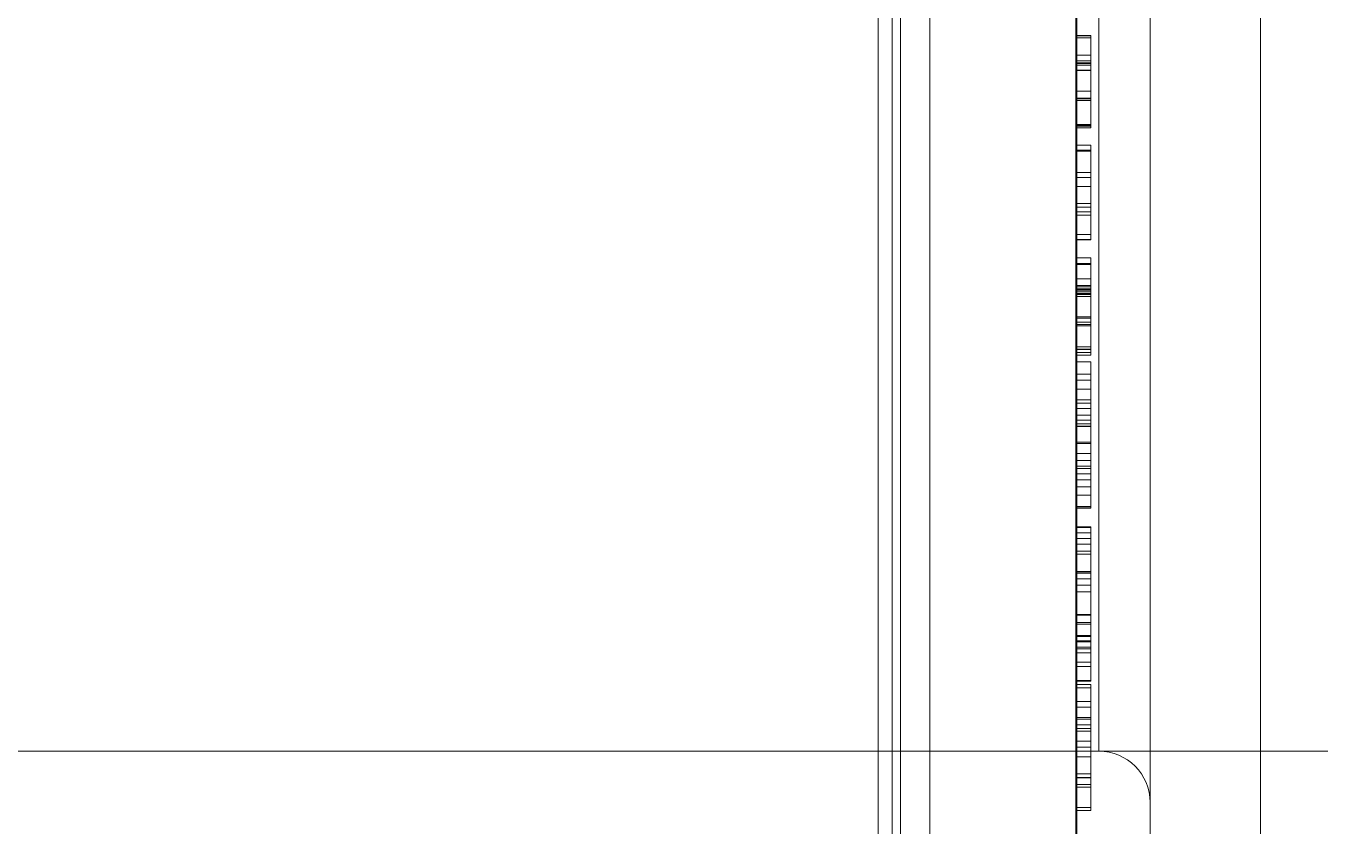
# Model space of a CAD drawing. Header units: millimetres. Extents: x -50460 to 50460, y -35640 to 35640.
# Drawn here: x -33273.54 to -33255.93, y 25770.92 to 25781.81 of the extents above; entities that cross this region are included whole.
import ezdxf

# ---------------------------------------------------------------- set-up
doc = ezdxf.new("R2010")
doc.units = ezdxf.units.MM
doc.set_wipeout_variables(frame=1)
for name, color, linetype, lineweight in [('EB0', 7, 'Continuous', 15), ('尺寸线层', 4, 'Continuous', 18), ('粗实线层', 7, 'Continuous', 15), ('粗实线层_1', 7, 'Continuous', 15), ('细实线层', 3, 'Continuous', 18)]:
    doc.layers.add(name, color=color, linetype=linetype, lineweight=lineweight)

# ---------------------------------------------------------------- blocks, each defined once
blk = doc.blocks.new('*X994')
at = {"layer": 'EB0'}
blk.add_line((0, -10), (-138.5, -10), dxfattribs=at)
blk = doc.blocks.new('*X1027')
at = {"layer": '粗实线层'}
blk.add_line((-12, -10), (-12, -177), dxfattribs=at)
blk = doc.blocks.new('*X1024')
at = {"layer": '粗实线层_1'}
blk.add_blockref('*X1027', (-9, -39.5), dxfattribs=at)
blk = doc.blocks.new('*X1030')
at = {"layer": '粗实线层'}
for p, q in [((-3.7, -66), (-3.7, -42.5)), ((-3.51, -42.5), (-3.51, -85)), ((-3.51, -85), (-3.51, -42.5)), ((-3.4, -60.75), (-3.4, -42.5)), ((-3, -42.5), (-3, -65.3)), ((-1.01, -42.5), (-1.01, -82.5)), ((-1, -42.764), (-1, -42.5)), ((-0.7, -42.5), (-0.7, -52.5)), ((0, -57.75), (0, -42.5)), ((-0.81, -42.764), (-1.01, -42.764)), ((-0.81, -42.767), (-1.01, -42.767)), ((-0.81, -42.797), (-1.01, -42.797)), ((-1, -44.018), (-1, -42.764)), ((-0.81, -42.797), (-0.81, -42.764)), ((-0.81, -43.167), (-0.81, -42.797)), ((-0.81, -43.03), (-1.01, -43.03)), ((-0.81, -43.106), (-1.01, -43.106)), ((-0.81, -43.134), (-1.01, -43.134)), ((-0.81, -43.136), (-1.01, -43.136)), ((-0.81, -43.146), (-1.01, -43.146)), ((-0.81, -43.167), (-1.01, -43.167)), ((-0.81, -43.236), (-1.01, -43.236)), ((-0.81, -43.238), (-1.01, -43.238)), ((-0.81, -43.167), (-0.81, -43.164)), ((-0.81, -43.171), (-0.81, -43.167)), ((-0.81, -43.176), (-0.81, -43.171)), ((-0.81, -43.18), (-0.81, -43.176)), ((-0.81, -43.185), (-0.81, -43.18)), ((-0.81, -43.19), (-0.81, -43.185)), ((-0.81, -43.195), (-0.81, -43.19)), ((-0.81, -43.201), (-0.81, -43.195)), ((-0.81, -43.206), (-0.81, -43.201)), ((-0.81, -43.212), (-0.81, -43.206)), ((-0.81, -43.218), (-0.81, -43.212)), ((-0.81, -43.224), (-0.81, -43.218)), ((-0.81, -43.23), (-0.81, -43.224)), ((-0.81, -43.236), (-0.81, -43.23)), ((-0.81, -43.522), (-0.81, -43.236)), ((-0.81, -43.238), (-0.81, -43.238)), ((-0.81, -43.522), (-1.01, -43.522)), ((-0.81, -43.617), (-1.01, -43.617)), ((-0.81, -43.626), (-1.01, -43.626)), ((-0.81, -43.646), (-1.01, -43.646)), ((-0.81, -43.529), (-0.81, -43.522)), ((-0.81, -43.535), (-0.81, -43.529)), ((-0.81, -43.542), (-0.81, -43.535)), ((-0.81, -43.549), (-0.81, -43.542)), ((-0.81, -43.555), (-0.81, -43.549)), ((-0.81, -43.561), (-0.81, -43.555)), ((-0.81, -43.568), (-0.81, -43.561)), ((-0.81, -43.574), (-0.81, -43.568)), ((-0.81, -43.58), (-0.81, -43.574)), ((-0.81, -43.585), (-0.81, -43.58)), ((-0.81, -43.59), (-0.81, -43.585)), ((-0.81, -43.595), (-0.81, -43.59)), ((-0.81, -43.6), (-0.81, -43.595)), ((-0.81, -43.604), (-0.81, -43.6)), ((-0.81, -43.608), (-0.81, -43.604)), ((-0.81, -43.611), (-0.81, -43.608)), ((-0.81, -43.614), (-0.81, -43.611)), ((-0.81, -43.616), (-0.81, -43.614)), ((-0.81, -43.618), (-0.81, -43.616)), ((-0.81, -43.62), (-0.81, -43.618)), ((-0.81, -43.622), (-0.81, -43.62)), ((-0.81, -43.623), (-0.81, -43.622)), ((-0.81, -43.624), (-0.81, -43.623)), ((-0.81, -43.625), (-0.81, -43.624)), ((-0.81, -43.626), (-0.81, -43.625)), ((-0.81, -43.625), (-0.81, -43.625)), ((-0.81, -43.626), (-0.81, -43.626)), ((-0.81, -43.646), (-0.81, -43.626)), ((-0.81, -44.018), (-0.81, -43.646)), ((-0.81, -43.976), (-1.01, -43.976)), ((-0.81, -43.983), (-1.01, -43.983)), ((-0.81, -43.995), (-1.01, -43.995)), ((-0.81, -44.018), (-1.01, -44.018)), ((-1, -44.254), (-1, -44.018)), ((-0.81, -43.983), (-0.81, -43.983)), ((-0.81, -44.254), (-1.01, -44.254)), ((-0.81, -44.325), (-1.01, -44.325)), ((-0.81, -44.335), (-1.01, -44.335)), ((-1, -45.541), (-1, -44.254)), ((-0.81, -44.325), (-0.81, -44.254)), ((-0.81, -44.335), (-0.81, -44.325)), ((-0.81, -44.339), (-0.81, -44.335)), ((-0.81, -44.344), (-0.81, -44.339)), ((-0.81, -44.35), (-0.81, -44.344)), ((-0.81, -44.356), (-0.81, -44.35)), ((-0.81, -44.363), (-0.81, -44.356)), ((-0.81, -44.371), (-0.81, -44.363)), ((-0.81, -44.38), (-0.81, -44.371)), ((-0.81, -44.39), (-0.81, -44.38)), ((-0.81, -44.401), (-0.81, -44.39)), ((-0.81, -44.412), (-0.81, -44.401)), ((-0.81, -44.425), (-0.81, -44.412)), ((-0.81, -44.438), (-0.81, -44.425)), ((-0.81, -44.452), (-0.81, -44.438)), ((-0.81, -44.467), (-0.81, -44.452)), ((-0.81, -44.483), (-0.81, -44.467)), ((-0.81, -44.499), (-0.81, -44.483)), ((-0.81, -44.516), (-0.81, -44.499)), ((-0.81, -44.533), (-0.81, -44.516)), ((-0.81, -44.551), (-0.81, -44.533)), ((-0.81, -44.569), (-0.81, -44.551)), ((-0.81, -44.627), (-1.01, -44.627)), ((-0.81, -44.693), (-1.01, -44.693)), ((-0.81, -44.697), (-1.01, -44.697)), ((-0.81, -44.587), (-0.81, -44.569)), ((-0.81, -44.605), (-0.81, -44.587)), ((-0.81, -44.623), (-0.81, -44.605)), ((-0.81, -44.642), (-0.81, -44.623)), ((-0.81, -44.66), (-0.81, -44.642)), ((-0.81, -44.678), (-0.81, -44.66)), ((-0.81, -44.697), (-0.81, -44.678)), ((-0.81, -45.206), (-0.81, -44.697)), ((-0.81, -44.818), (-1.01, -44.818)), ((-0.81, -45.048), (-1.01, -45.048)), ((-0.81, -45.1), (-1.01, -45.1)), ((-0.81, -45.163), (-1.01, -45.163)), ((-0.81, -45.206), (-1.01, -45.206)), ((-0.81, -45.1), (-0.81, -45.1)), ((-0.81, -45.225), (-0.81, -45.206)), ((-0.81, -45.244), (-0.81, -45.225)), ((-0.81, -45.262), (-0.81, -45.244)), ((-0.81, -45.281), (-0.81, -45.262)), ((-0.81, -45.299), (-0.81, -45.281)), ((-0.81, -45.317), (-0.81, -45.299)), ((-0.81, -45.335), (-0.81, -45.317)), ((-0.81, -45.352), (-0.81, -45.335)), ((-0.81, -45.37), (-0.81, -45.352)), ((-0.81, -45.386), (-0.81, -45.37)), ((-0.81, -45.403), (-0.81, -45.386)), ((-0.81, -45.418), (-0.81, -45.403)), ((-0.81, -45.433), (-0.81, -45.418)), ((-0.81, -45.447), (-0.81, -45.433)), ((-0.81, -45.471), (-1.01, -45.471)), ((-0.81, -45.54), (-1.01, -45.54)), ((-0.81, -45.541), (-1.01, -45.541)), ((-1, -45.788), (-1, -45.541)), ((-0.81, -45.46), (-0.81, -45.447)), ((-0.81, -45.472), (-0.81, -45.46)), ((-0.81, -45.483), (-0.81, -45.472)), ((-0.81, -45.493), (-0.81, -45.483)), ((-0.81, -45.502), (-0.81, -45.493)), ((-0.81, -45.51), (-0.81, -45.502)), ((-0.81, -45.517), (-0.81, -45.51)), ((-0.81, -45.523), (-0.81, -45.517)), ((-0.81, -45.528), (-0.81, -45.523)), ((-0.81, -45.532), (-0.81, -45.528)), ((-0.81, -45.535), (-0.81, -45.532)), ((-0.81, -45.538), (-0.81, -45.535)), ((-0.81, -45.54), (-0.81, -45.538)), ((-0.81, -45.541), (-0.81, -45.54)), ((-0.81, -45.788), (-1.01, -45.788)), ((-1, -47.112), (-1, -45.788)), ((-0.81, -45.867), (-0.81, -45.788)), ((-0.81, -45.867), (-1.01, -45.867)), ((-0.81, -45.88), (-1.01, -45.88)), ((-0.81, -45.88), (-0.81, -45.867)), ((-0.81, -45.887), (-0.81, -45.88)), ((-0.81, -45.895), (-0.81, -45.887)), ((-0.81, -45.904), (-0.81, -45.895)), ((-0.81, -45.915), (-0.81, -45.904)), ((-0.81, -45.927), (-0.81, -45.915)), ((-0.81, -45.941), (-0.81, -45.927)), ((-0.81, -45.956), (-0.81, -45.941)), ((-0.81, -45.972), (-0.81, -45.956)), ((-0.81, -46.075), (-1.01, -46.075)), ((-0.81, -45.99), (-0.81, -45.972)), ((-0.81, -46.009), (-0.81, -45.99)), ((-0.81, -46.029), (-0.81, -46.009)), ((-0.81, -46.05), (-0.81, -46.029)), ((-0.81, -46.072), (-0.81, -46.05)), ((-0.81, -46.094), (-0.81, -46.072)), ((-0.81, -46.117), (-0.81, -46.094)), ((-0.81, -46.14), (-0.81, -46.117)), ((-0.81, -46.163), (-0.81, -46.14)), ((-1.01, -46.163), (-1.01, -46.163)), ((-1.01, -46.163), (-1.01, -46.163)), ((-1.01, -46.163), (-1.01, -46.163)), ((-1.01, -46.163), (-1.01, -46.164)), ((-0.993, -46.163), (-1.01, -46.163)), ((-0.81, -46.164), (-1.01, -46.164)), ((-1.01, -46.164), (-1.01, -46.164)), ((-1.01, -46.164), (-1.01, -46.164)), ((-1.01, -46.164), (-1.01, -46.184)), ((-0.81, -46.184), (-1.01, -46.184)), ((-1.01, -46.184), (-1.01, -46.188)), ((-1.01, -46.188), (-1.01, -46.199)), ((-1.01, -46.199), (-1.01, -46.218)), ((-0.81, -46.209), (-1.01, -46.209)), ((-1.01, -46.218), (-1.01, -46.241)), ((-0.81, -46.219), (-1.01, -46.219)), ((-0.81, -46.23), (-1.01, -46.23)), ((-1.01, -46.241), (-1.01, -46.265)), ((-0.81, -46.25), (-1.01, -46.25)), ((-1.01, -46.265), (-1.01, -46.289)), ((-0.81, -46.275), (-1.01, -46.275)), ((-0.81, -46.289), (-1.01, -46.289)), ((-1.01, -46.289), (-1.01, -46.664)), ((-0.81, -46.314), (-1.01, -46.314)), ((-0.977, -46.163), (-0.993, -46.163)), ((-0.96, -46.163), (-0.977, -46.163)), ((-0.943, -46.163), (-0.96, -46.163)), ((-0.927, -46.163), (-0.943, -46.163)), ((-0.91, -46.163), (-0.927, -46.163)), ((-0.893, -46.163), (-0.91, -46.163)), ((-0.877, -46.163), (-0.893, -46.163)), ((-0.86, -46.163), (-0.877, -46.163)), ((-0.843, -46.163), (-0.86, -46.163)), ((-0.827, -46.163), (-0.843, -46.163)), ((-0.81, -46.163), (-0.827, -46.163)), ((-0.81, -46.186), (-0.81, -46.163)), ((-0.81, -46.209), (-0.81, -46.186)), ((-0.81, -46.275), (-0.81, -46.209)), ((-0.81, -46.25), (-0.81, -46.25)), ((-0.81, -47.112), (-0.81, -46.275)), ((-0.81, -46.593), (-1.01, -46.593)), ((-0.81, -46.609), (-1.01, -46.609)), ((-0.81, -46.664), (-1.01, -46.664)), ((-1.01, -46.664), (-1.01, -46.679)), ((-0.81, -46.609), (-0.81, -46.609)), ((-1.01, -46.679), (-1.01, -46.693)), ((-0.81, -46.693), (-1.01, -46.693)), ((-1.01, -46.693), (-1.01, -46.703)), ((-1.01, -46.703), (-1.01, -46.709)), ((-1.01, -46.709), (-1.01, -46.712)), ((-0.81, -46.712), (-1.01, -46.712)), ((-0.81, -46.712), (-1.01, -46.712)), ((-1.01, -46.712), (-1.01, -46.712)), ((-0.81, -46.693), (-0.81, -46.693)), ((-0.81, -46.712), (-0.81, -46.712)), ((-0.81, -47.001), (-1.01, -47.001)), ((-0.81, -47.032), (-1.01, -47.032)), ((-0.993, -47.034), (-1.01, -47.034)), ((-0.81, -47.076), (-1.01, -47.076)), ((-0.81, -47.112), (-1.01, -47.112)), ((-1, -47.205), (-1, -47.112)), ((-0.977, -47.034), (-0.993, -47.034)), ((-0.96, -47.034), (-0.977, -47.034)), ((-0.943, -47.034), (-0.96, -47.034)), ((-0.927, -47.034), (-0.943, -47.034)), ((-0.91, -47.034), (-0.927, -47.034)), ((-0.893, -47.034), (-0.91, -47.034)), ((-0.877, -47.034), (-0.893, -47.034)), ((-0.86, -47.034), (-0.877, -47.034)), ((-0.843, -47.034), (-0.86, -47.034)), ((-0.827, -47.034), (-0.843, -47.034)), ((-0.81, -47.034), (-0.827, -47.034)), ((-0.81, -47.205), (-1.01, -47.205)), ((-0.81, -47.372), (-1.01, -47.372)), ((-1, -49.196), (-1, -47.205)), ((-0.81, -47.372), (-0.81, -47.205)), ((-0.81, -47.376), (-0.81, -47.372)), ((-0.81, -47.379), (-0.81, -47.376)), ((-0.81, -47.451), (-1.01, -47.451)), ((-0.81, -47.384), (-0.81, -47.379)), ((-0.81, -47.389), (-0.81, -47.384)), ((-0.81, -47.395), (-0.81, -47.389)), ((-0.81, -47.402), (-0.81, -47.395)), ((-0.81, -47.41), (-0.81, -47.402)), ((-0.81, -47.419), (-0.81, -47.41)), ((-0.81, -47.428), (-0.81, -47.419)), ((-0.81, -47.44), (-0.81, -47.428)), ((-0.81, -47.451), (-0.81, -47.44)), ((-0.81, -47.464), (-0.81, -47.451)), ((-0.81, -47.477), (-0.81, -47.464)), ((-0.81, -47.491), (-0.81, -47.477)), ((-0.81, -47.505), (-0.81, -47.491)), ((-0.81, -47.52), (-0.81, -47.505)), ((-0.81, -47.536), (-0.81, -47.52)), ((-0.81, -47.552), (-0.81, -47.536)), ((-0.81, -47.568), (-0.81, -47.552)), ((-0.81, -47.573), (-1.01, -47.573)), ((-0.81, -47.722), (-1.01, -47.722)), ((-0.81, -47.585), (-0.81, -47.568)), ((-0.81, -47.603), (-0.81, -47.585)), ((-0.81, -47.62), (-0.81, -47.603)), ((-0.81, -47.638), (-0.81, -47.62)), ((-0.81, -47.656), (-0.81, -47.638)), ((-0.81, -47.675), (-0.81, -47.656)), ((-0.81, -47.693), (-0.81, -47.675)), ((-0.81, -47.711), (-0.81, -47.693)), ((-0.81, -47.729), (-0.81, -47.711)), ((-0.81, -47.748), (-0.81, -47.729)), ((-0.81, -47.766), (-1.01, -47.766)), ((-0.81, -47.838), (-1.01, -47.838)), ((-0.81, -47.766), (-0.81, -47.748)), ((-0.81, -48.048), (-0.81, -47.766)), ((-0.81, -47.928), (-1.01, -47.928)), ((-0.81, -47.997), (-1.01, -47.997)), ((-0.81, -48.048), (-1.01, -48.048)), ((-0.81, -48.08), (-1.01, -48.08)), ((-0.993, -48.082), (-1.01, -48.082)), ((-0.977, -48.082), (-0.993, -48.082)), ((-0.96, -48.082), (-0.977, -48.082)), ((-0.943, -48.082), (-0.96, -48.082)), ((-0.927, -48.082), (-0.943, -48.082)), ((-0.91, -48.082), (-0.927, -48.082)), ((-0.893, -48.082), (-0.91, -48.082)), ((-0.877, -48.082), (-0.893, -48.082)), ((-0.86, -48.082), (-0.877, -48.082)), ((-0.843, -48.082), (-0.86, -48.082)), ((-0.827, -48.082), (-0.843, -48.082)), ((-0.81, -48.082), (-0.827, -48.082)), ((-0.81, -47.928), (-0.81, -47.928)), ((-0.81, -48.07), (-0.81, -48.048)), ((-0.81, -48.092), (-0.81, -48.07)), ((-0.81, -48.08), (-0.81, -48.08)), ((-0.81, -48.114), (-0.81, -48.092)), ((-0.81, -48.135), (-0.81, -48.114)), ((-0.81, -48.156), (-0.81, -48.135)), ((-0.81, -48.177), (-0.81, -48.156)), ((-0.81, -48.197), (-0.81, -48.177)), ((-0.81, -48.217), (-0.81, -48.197)), ((-0.81, -48.236), (-0.81, -48.217)), ((-0.81, -48.253), (-0.81, -48.236)), ((-0.81, -48.269), (-0.81, -48.253)), ((-0.81, -48.296), (-1.01, -48.296)), ((-0.81, -48.316), (-1.01, -48.316)), ((-0.81, -48.284), (-0.81, -48.269)), ((-0.81, -48.297), (-0.81, -48.284)), ((-0.81, -48.307), (-0.81, -48.297)), ((-0.81, -48.316), (-0.81, -48.307)), ((-0.81, -48.331), (-0.81, -48.316)), ((-0.81, -48.347), (-0.81, -48.331)), ((-0.81, -48.365), (-0.81, -48.347)), ((-0.81, -48.384), (-0.81, -48.365)), ((-0.81, -48.404), (-0.81, -48.384)), ((-0.81, -48.425), (-0.81, -48.404)), ((-0.81, -48.446), (-0.81, -48.425)), ((-0.81, -48.449), (-1.01, -48.449)), ((-0.81, -48.545), (-1.01, -48.545)), ((-0.81, -48.468), (-0.81, -48.446)), ((-0.81, -48.49), (-0.81, -48.468)), ((-0.81, -48.512), (-0.81, -48.49)), ((-0.81, -48.535), (-0.81, -48.512)), ((-0.81, -48.557), (-0.81, -48.535)), ((-0.81, -48.579), (-0.81, -48.557)), ((-0.81, -48.602), (-0.81, -48.579)), ((-0.81, -48.624), (-0.81, -48.602)), ((-0.81, -48.624), (-1.01, -48.624)), ((-0.81, -48.654), (-1.01, -48.654)), ((-0.81, -48.729), (-1.01, -48.729)), ((-0.81, -48.906), (-0.81, -48.624)), ((-0.81, -48.654), (-0.81, -48.654)), ((-0.81, -48.807), (-1.01, -48.807)), ((-0.993, -48.807), (-1.01, -48.807)), ((-0.81, -48.906), (-1.01, -48.906)), ((-0.977, -48.807), (-0.993, -48.807)), ((-0.96, -48.807), (-0.977, -48.807)), ((-0.943, -48.807), (-0.96, -48.807)), ((-0.927, -48.807), (-0.943, -48.807)), ((-0.91, -48.807), (-0.927, -48.807)), ((-0.893, -48.807), (-0.91, -48.807)), ((-0.877, -48.807), (-0.893, -48.807)), ((-0.86, -48.807), (-0.877, -48.807)), ((-0.843, -48.807), (-0.86, -48.807)), ((-0.827, -48.807), (-0.843, -48.807)), ((-0.81, -48.807), (-0.827, -48.807)), ((-0.81, -48.807), (-0.81, -48.807)), ((-0.81, -48.924), (-0.81, -48.906)), ((-0.81, -48.942), (-0.81, -48.924)), ((-0.81, -48.959), (-0.81, -48.942)), ((-0.81, -48.977), (-0.81, -48.959)), ((-0.81, -49.019), (-1.01, -49.019)), ((-0.81, -48.994), (-0.81, -48.977)), ((-0.81, -49.011), (-0.81, -48.994)), ((-0.81, -49.027), (-0.81, -49.011)), ((-0.81, -49.043), (-0.81, -49.027)), ((-0.81, -49.059), (-0.81, -49.043)), ((-0.81, -49.073), (-0.81, -49.059)), ((-0.81, -49.087), (-0.81, -49.073)), ((-0.81, -49.101), (-0.81, -49.087)), ((-0.81, -49.113), (-0.81, -49.101)), ((-0.81, -49.125), (-0.81, -49.113)), ((-0.81, -49.136), (-0.81, -49.125)), ((-0.81, -49.147), (-0.81, -49.136)), ((-0.81, -49.173), (-1.01, -49.173)), ((-0.81, -49.19), (-1.01, -49.19)), ((-0.993, -49.196), (-1.01, -49.196)), ((-1, -49.449), (-1, -49.196)), ((-0.977, -49.196), (-0.993, -49.196)), ((-0.96, -49.196), (-0.977, -49.196)), ((-0.943, -49.196), (-0.96, -49.196)), ((-0.927, -49.196), (-0.943, -49.196)), ((-0.91, -49.196), (-0.927, -49.196)), ((-0.893, -49.196), (-0.91, -49.196)), ((-0.877, -49.196), (-0.893, -49.196)), ((-0.86, -49.196), (-0.877, -49.196)), ((-0.843, -49.196), (-0.86, -49.196)), ((-0.827, -49.196), (-0.843, -49.196)), ((-0.81, -49.196), (-0.827, -49.196)), ((-0.81, -49.156), (-0.81, -49.147)), ((-0.81, -49.165), (-0.81, -49.156)), ((-0.81, -49.173), (-0.81, -49.165)), ((-0.81, -49.181), (-0.81, -49.173)), ((-0.81, -49.187), (-0.81, -49.181)), ((-0.81, -49.192), (-0.81, -49.187)), ((-0.81, -49.194), (-0.81, -49.192)), ((-0.81, -49.196), (-0.81, -49.194)), ((-0.81, -49.196), (-0.81, -49.196)), ((-0.81, -49.449), (-1.01, -49.449)), ((-0.81, -49.457), (-1.01, -49.457)), ((-1, -51.549), (-1, -49.449)), ((-0.81, -49.532), (-0.81, -49.449)), ((-0.81, -49.457), (-0.81, -49.457)), ((-0.81, -49.532), (-1.01, -49.532)), ((-0.81, -49.607), (-1.01, -49.607)), ((-0.81, -49.779), (-0.81, -49.532)), ((-0.81, -49.683), (-1.01, -49.683)), ((-0.993, -49.685), (-1.01, -49.685)), ((-0.81, -49.779), (-1.01, -49.779)), ((-0.81, -49.819), (-1.01, -49.819)), ((-0.977, -49.685), (-0.993, -49.685)), ((-0.96, -49.685), (-0.977, -49.685)), ((-0.943, -49.685), (-0.96, -49.685)), ((-0.927, -49.685), (-0.943, -49.685)), ((-0.91, -49.685), (-0.927, -49.685)), ((-0.893, -49.685), (-0.91, -49.685)), ((-0.877, -49.685), (-0.893, -49.685)), ((-0.86, -49.685), (-0.877, -49.685)), ((-0.843, -49.685), (-0.86, -49.685)), ((-0.827, -49.685), (-0.843, -49.685)), ((-0.81, -49.685), (-0.827, -49.685)), ((-0.81, -49.683), (-0.81, -49.683)), ((-0.81, -49.801), (-0.81, -49.779)), ((-0.81, -49.823), (-0.81, -49.801)), ((-0.81, -49.845), (-0.81, -49.823)), ((-0.81, -49.867), (-0.81, -49.845)), ((-0.81, -49.888), (-0.81, -49.867)), ((-0.81, -49.909), (-0.81, -49.888)), ((-0.81, -49.929), (-0.81, -49.909)), ((-0.81, -49.949), (-0.81, -49.929)), ((-0.81, -49.967), (-0.81, -49.949)), ((-0.81, -49.985), (-0.81, -49.967)), ((-0.81, -50.001), (-0.81, -49.985)), ((-0.81, -50.016), (-0.81, -50.001)), ((-0.81, -50.03), (-0.81, -50.016)), ((-0.81, -50.054), (-1.01, -50.054)), ((-0.81, -50.062), (-1.01, -50.062)), ((-0.993, -50.078), (-1.01, -50.078)), ((-0.81, -50.155), (-1.01, -50.155)), ((-0.977, -50.078), (-0.993, -50.078)), ((-0.96, -50.078), (-0.977, -50.078)), ((-0.943, -50.078), (-0.96, -50.078)), ((-0.927, -50.078), (-0.943, -50.078)), ((-0.91, -50.078), (-0.927, -50.078)), ((-0.893, -50.078), (-0.91, -50.078)), ((-0.877, -50.078), (-0.893, -50.078)), ((-0.86, -50.078), (-0.877, -50.078)), ((-0.843, -50.078), (-0.86, -50.078)), ((-0.827, -50.078), (-0.843, -50.078)), ((-0.81, -50.078), (-0.827, -50.078)), ((-0.81, -50.042), (-0.81, -50.03)), ((-0.81, -50.052), (-0.81, -50.042)), ((-0.81, -50.06), (-0.81, -50.052)), ((-0.81, -50.054), (-0.81, -50.054)), ((-0.81, -50.155), (-0.81, -50.054)), ((-0.81, -50.067), (-0.81, -50.06)), ((-0.81, -50.072), (-0.81, -50.067)), ((-0.81, -50.075), (-0.81, -50.072)), ((-0.81, -50.077), (-0.81, -50.075)), ((-0.81, -50.078), (-0.81, -50.077)), ((-0.81, -50.244), (-0.81, -50.155)), ((-0.81, -50.244), (-1.01, -50.244)), ((-0.81, -50.331), (-1.01, -50.331)), ((-0.81, -50.331), (-0.81, -50.244)), ((-0.81, -50.336), (-0.81, -50.331)), ((-0.81, -50.341), (-0.81, -50.336)), ((-0.81, -50.347), (-0.81, -50.341)), ((-0.81, -50.354), (-0.81, -50.347)), ((-0.81, -50.362), (-0.81, -50.354)), ((-0.81, -50.371), (-0.81, -50.362)), ((-0.81, -50.381), (-0.81, -50.371)), ((-0.81, -50.391), (-0.81, -50.381)), ((-0.81, -50.402), (-0.81, -50.391)), ((-0.81, -50.414), (-0.81, -50.402)), ((-0.81, -50.426), (-0.81, -50.414)), ((-0.81, -50.44), (-0.81, -50.426)), ((-0.81, -50.453), (-0.81, -50.44)), ((-0.81, -50.467), (-0.81, -50.453)), ((-0.81, -50.482), (-0.81, -50.467)), ((-0.81, -50.497), (-0.81, -50.482)), ((-0.81, -50.512), (-0.81, -50.497)), ((-0.81, -50.528), (-0.81, -50.512)), ((-0.81, -50.544), (-0.81, -50.528)), ((-0.81, -50.561), (-0.81, -50.544)), ((-0.81, -50.639), (-1.01, -50.639)), ((-1.01, -50.639), (-1.01, -50.648)), ((-0.81, -50.648), (-1.01, -50.648)), ((-1.01, -50.648), (-1.01, -50.657)), ((-1.01, -50.657), (-1.01, -50.671)), ((-1.01, -50.671), (-1.01, -50.691)), ((-1.01, -50.691), (-1.01, -50.717)), ((-1.01, -50.717), (-1.01, -50.744)), ((-0.81, -50.578), (-0.81, -50.561)), ((-0.81, -50.595), (-0.81, -50.578)), ((-0.81, -50.612), (-0.81, -50.595)), ((-0.81, -50.629), (-0.81, -50.612)), ((-0.81, -50.647), (-0.81, -50.629)), ((-0.81, -50.664), (-0.81, -50.647)), ((-0.81, -50.682), (-0.81, -50.664)), ((-0.81, -50.699), (-0.81, -50.682)), ((-0.81, -50.717), (-0.81, -50.699)), ((-0.81, -50.734), (-0.81, -50.717)), ((-1.01, -50.744), (-1.01, -50.772)), ((-0.81, -50.751), (-1.01, -50.751)), ((-0.81, -50.772), (-1.01, -50.772)), ((-1.01, -50.772), (-1.01, -51.085)), ((-0.81, -50.751), (-0.81, -50.734)), ((-0.81, -51.289), (-0.81, -50.751)), ((-0.81, -50.927), (-1.01, -50.927)), ((-0.81, -50.938), (-1.01, -50.938)), ((-0.81, -51.001), (-1.01, -51.001)), ((-0.81, -51.014), (-1.01, -51.014)), ((-0.81, -50.938), (-0.81, -50.938)), ((-0.81, -51.001), (-0.81, -51.001)), ((-0.81, -51.085), (-1.01, -51.085)), ((-1.01, -51.085), (-1.01, -51.091)), ((-1.01, -51.091), (-1.01, -51.098)), ((-1.01, -51.098), (-1.01, -51.104)), ((-1.01, -51.104), (-1.01, -51.111)), ((-0.81, -51.107), (-1.01, -51.107)), ((-1.01, -51.111), (-1.01, -51.117)), ((-1.01, -51.117), (-1.01, -51.122)), ((-1.01, -51.122), (-1.01, -51.128)), ((-1.01, -51.128), (-1.01, -51.133)), ((-1.01, -51.133), (-1.01, -51.138)), ((-1.01, -51.138), (-1.01, -51.142)), ((-1.01, -51.142), (-1.01, -51.146)), ((-1.01, -51.146), (-1.01, -51.15)), ((-1.01, -51.15), (-1.01, -51.153)), ((-1.01, -51.153), (-1.01, -51.156)), ((-1.01, -51.156), (-1.01, -51.159)), ((-1.01, -51.159), (-1.01, -51.161)), ((-0.81, -51.161), (-1.01, -51.161)), ((-1.01, -51.161), (-1.01, -51.163)), ((-1.01, -51.163), (-1.01, -51.163)), ((-1.01, -51.163), (-1.01, -51.164)), ((-0.993, -51.164), (-1.01, -51.164)), ((-0.977, -51.164), (-0.993, -51.164)), ((-0.96, -51.164), (-0.977, -51.164)), ((-0.943, -51.164), (-0.96, -51.164)), ((-0.927, -51.164), (-0.943, -51.164)), ((-0.91, -51.164), (-0.927, -51.164)), ((-0.893, -51.164), (-0.91, -51.164)), ((-0.877, -51.164), (-0.893, -51.164)), ((-0.86, -51.164), (-0.877, -51.164)), ((-0.843, -51.164), (-0.86, -51.164)), ((-0.827, -51.164), (-0.843, -51.164)), ((-0.81, -51.164), (-0.827, -51.164)), ((-0.81, -51.107), (-0.81, -51.107)), ((-0.81, -51.161), (-0.81, -51.161)), ((-0.81, -51.289), (-1.01, -51.289)), ((-0.81, -51.347), (-1.01, -51.347)), ((-0.81, -51.306), (-0.81, -51.289)), ((-0.81, -51.324), (-0.81, -51.306)), ((-0.81, -51.341), (-0.81, -51.324)), ((-0.81, -51.357), (-0.81, -51.341)), ((-0.81, -51.373), (-0.81, -51.357)), ((-0.81, -51.389), (-0.81, -51.373)), ((-0.81, -51.404), (-0.81, -51.389)), ((-0.81, -51.419), (-0.81, -51.404)), ((-0.81, -51.433), (-0.81, -51.419)), ((-0.81, -51.538), (-1.01, -51.538)), ((-0.993, -51.549), (-1.01, -51.549)), ((-0.993, -51.594), (-1.01, -51.594)), ((-1, -51.594), (-1, -51.549)), ((-1, -53.309), (-1, -51.594)), ((-0.977, -51.549), (-0.993, -51.549)), ((-0.977, -51.594), (-0.993, -51.594)), ((-0.96, -51.549), (-0.977, -51.549)), ((-0.96, -51.594), (-0.977, -51.594)), ((-0.943, -51.549), (-0.96, -51.549)), ((-0.943, -51.594), (-0.96, -51.594)), ((-0.927, -51.549), (-0.943, -51.549)), ((-0.927, -51.594), (-0.943, -51.594)), ((-0.91, -51.549), (-0.927, -51.549)), ((-0.91, -51.594), (-0.927, -51.594)), ((-0.893, -51.549), (-0.91, -51.549)), ((-0.893, -51.594), (-0.91, -51.594)), ((-0.877, -51.549), (-0.893, -51.549)), ((-0.877, -51.594), (-0.893, -51.594)), ((-0.86, -51.549), (-0.877, -51.549)), ((-0.86, -51.594), (-0.877, -51.594)), ((-0.843, -51.549), (-0.86, -51.549)), ((-0.843, -51.594), (-0.86, -51.594)), ((-0.827, -51.549), (-0.843, -51.549)), ((-0.827, -51.594), (-0.843, -51.594)), ((-0.81, -51.549), (-0.827, -51.549)), ((-0.81, -51.594), (-0.827, -51.594)), ((-0.81, -51.446), (-0.81, -51.433)), ((-0.81, -51.458), (-0.81, -51.446)), ((-0.81, -51.47), (-0.81, -51.458)), ((-0.81, -51.481), (-0.81, -51.47)), ((-0.81, -51.491), (-0.81, -51.481)), ((-0.81, -51.501), (-0.81, -51.491)), ((-0.81, -51.51), (-0.81, -51.501)), ((-0.81, -51.518), (-0.81, -51.51)), ((-0.81, -51.525), (-0.81, -51.518)), ((-0.81, -51.531), (-0.81, -51.525)), ((-0.81, -51.537), (-0.81, -51.531)), ((-0.81, -51.541), (-0.81, -51.537)), ((-0.81, -51.545), (-0.81, -51.541)), ((-0.81, -51.547), (-0.81, -51.545)), ((-0.81, -51.549), (-0.81, -51.547)), ((-0.81, -51.549), (-0.81, -51.549)), ((-0.81, -51.595), (-0.81, -51.594)), ((-0.81, -51.599), (-0.81, -51.595)), ((-0.81, -51.604), (-0.81, -51.599)), ((-0.81, -51.611), (-0.81, -51.604)), ((-0.81, -51.637), (-1.01, -51.637)), ((-0.81, -51.619), (-0.81, -51.611)), ((-0.81, -51.628), (-0.81, -51.619)), ((-0.81, -51.637), (-0.81, -51.628)), ((-0.81, -51.825), (-0.81, -51.637)), ((-0.81, -51.825), (-1.01, -51.825)), ((-0.81, -51.902), (-1.01, -51.902)), ((-0.81, -52.067), (-0.81, -51.825)), ((-0.993, -52.041), (-1.01, -52.041)), ((-0.81, -52.043), (-1.01, -52.043)), ((-0.81, -52.067), (-1.01, -52.067)), ((-0.977, -52.041), (-0.993, -52.041)), ((-0.96, -52.041), (-0.977, -52.041)), ((-0.943, -52.041), (-0.96, -52.041)), ((-0.927, -52.041), (-0.943, -52.041)), ((-0.91, -52.041), (-0.927, -52.041)), ((-0.893, -52.041), (-0.91, -52.041)), ((-0.877, -52.041), (-0.893, -52.041)), ((-0.86, -52.041), (-0.877, -52.041)), ((-0.843, -52.041), (-0.86, -52.041)), ((-0.827, -52.041), (-0.843, -52.041)), ((-0.81, -52.041), (-0.827, -52.041)), ((-0.81, -52.193), (-0.81, -52.067)), ((-0.81, -52.144), (-1.01, -52.144)), ((-0.81, -52.193), (-1.01, -52.193)), ((-0.81, -52.228), (-1.01, -52.228)), ((-0.81, -52.144), (-0.81, -52.144)), ((-0.81, -52.952), (-0.81, -52.193)), ((-0.81, -52.228), (-0.81, -52.228)), ((-0.81, -52.364), (-1.01, -52.364)), ((-0.81, -52.447), (-1.01, -52.447)), ((-0.81, -52.447), (-0.81, -52.447)), ((-15.3, -52.5), (-0.7, -52.5)), ((-0.81, -52.577), (-1.01, -52.577)), ((-0.81, -52.577), (-0.81, -52.577)), ((-0.81, -52.81), (-1.01, -52.81)), ((-0.81, -52.859), (-1.01, -52.859)), ((-0.993, -52.861), (-1.01, -52.861)), ((-0.81, -52.952), (-1.01, -52.952)), ((-0.81, -52.991), (-1.01, -52.991)), ((-0.977, -52.861), (-0.993, -52.861)), ((-0.96, -52.861), (-0.977, -52.861)), ((-0.943, -52.861), (-0.96, -52.861)), ((-0.927, -52.861), (-0.943, -52.861)), ((-0.91, -52.861), (-0.927, -52.861)), ((-0.893, -52.861), (-0.91, -52.861)), ((-0.877, -52.861), (-0.893, -52.861)), ((-0.86, -52.861), (-0.877, -52.861)), ((-0.843, -52.861), (-0.86, -52.861)), ((-0.827, -52.861), (-0.843, -52.861)), ((-0.81, -52.861), (-0.827, -52.861)), ((-0.81, -52.859), (-0.81, -52.859)), ((-0.81, -52.981), (-0.81, -52.952)), ((-0.81, -53.01), (-0.81, -52.981)), ((-0.81, -53.039), (-0.81, -53.01)), ((-0.81, -53.067), (-0.81, -53.039)), ((-0.81, -53.095), (-0.81, -53.067)), ((-0.81, -53.123), (-0.81, -53.095)), ((-0.81, -53.149), (-0.81, -53.123)), ((-0.81, -53.175), (-0.81, -53.149)), ((-0.81, -53.2), (-0.81, -53.175)), ((-0.81, -53.266), (-1.01, -53.266)), ((-0.993, -53.309), (-1.01, -53.309)), ((-1, -53.858), (-1, -53.309)), ((-0.977, -53.309), (-0.993, -53.309)), ((-0.96, -53.309), (-0.977, -53.309)), ((-0.943, -53.309), (-0.96, -53.309)), ((-0.927, -53.309), (-0.943, -53.309)), ((-0.91, -53.309), (-0.927, -53.309)), ((-0.893, -53.309), (-0.91, -53.309)), ((-0.877, -53.309), (-0.893, -53.309)), ((-0.86, -53.309), (-0.877, -53.309)), ((-0.843, -53.309), (-0.86, -53.309)), ((-0.827, -53.309), (-0.843, -53.309)), ((-0.81, -53.309), (-0.827, -53.309)), ((-0.81, -53.223), (-0.81, -53.2)), ((-0.81, -53.244), (-0.81, -53.223)), ((-0.81, -53.262), (-0.81, -53.244)), ((-0.81, -53.278), (-0.81, -53.262)), ((-0.81, -53.29), (-0.81, -53.278)), ((-0.81, -53.299), (-0.81, -53.29)), ((-0.81, -53.305), (-0.81, -53.299)), ((-0.81, -53.308), (-0.81, -53.305)), ((-0.81, -53.309), (-0.81, -53.308))]:
    blk.add_line(p, q, dxfattribs=at)
blk.add_arc((-0.7, -53.2), 0.7, 0, 90, dxfattribs=at)
blk = doc.blocks.new('*X947')
blk.add_wipeout([(835, 150), (835, 158.5), (835, 158.5), (836.5, 160), (836.5, 160), (881, 160), (881, 160), (893.5, 160), (893.5, 160), (975, 160), (975, 160), (975, 167.321), (975, 167.321), (986.223, 167.321), (987.5, 162.99), (987.499, 163.143), (987.494, 163.295), (987.487, 163.448), (987.477, 163.6), (987.464, 163.752), (987.448, 163.904), (987.429, 164.055), (987.407, 164.206), (987.382, 164.357), (987.355, 164.507), (987.324, 164.656), (987.291, 164.805), (987.255, 164.953), (987.216, 165.101), (987.174, 165.248), (987.129, 165.394), (987.082, 165.539), (987.032, 165.683), (986.979, 165.826), (986.924, 165.968), (986.865, 166.109), (986.804, 166.249), (986.741, 166.387), (986.674, 166.525), (986.606, 166.661), (986.534, 166.796), (986.46, 166.929), (986.383, 167.061), (986.304, 167.192), (986.223, 167.321), (987.5, 162.99), (987.5, 150), (987.5, 150), (987.5, 137.01), (986.223, 132.679), (986.304, 132.808), (986.383, 132.939), (986.46, 133.071), (986.534, 133.204), (986.606, 133.339), (986.674, 133.475), (986.741, 133.613), (986.804, 133.751), (986.865, 133.891), (986.924, 134.032), (986.979, 134.174), (987.032, 134.317), (987.082, 134.461), (987.129, 134.606), (987.174, 134.752), (987.216, 134.899), (987.255, 135.047), (987.291, 135.195), (987.324, 135.344), (987.355, 135.493), (987.382, 135.643), (987.407, 135.794), (987.429, 135.945), (987.448, 136.096), (987.464, 136.248), (987.477, 136.4), (987.487, 136.552), (987.494, 136.705), (987.499, 136.857), (987.5, 137.01), (986.223, 132.679), (975, 132.679), (975, 132.679), (975, 140), (975, 140), (893.5, 140), (893.5, 140), (881, 140), (881, 140), (836.5, 140), (836.5, 140), (835, 141.5), (835, 141.5)]).dxf.layer = '粗实线层_1'
at = {"layer": '粗实线层_1'}
for name, p in [('*X1024', (984, 238)), ('*X1030', (961.5, 192.5)), ('*X994', (975, 150))]:
    blk.add_blockref(name, p, dxfattribs=at)
blk = doc.blocks.new('*X805')
at = {"layer": '细实线层'}
blk.add_blockref('*X947', (-1515, 4855), dxfattribs=at)

msp = doc.modelspace()

# ---------------------------------------------------------------- block references
at = {"layer": '尺寸线层'}
msp.add_blockref('*X805', (-32704.742, 20776.945), dxfattribs=at)

doc.saveas('drawing.dxf')
